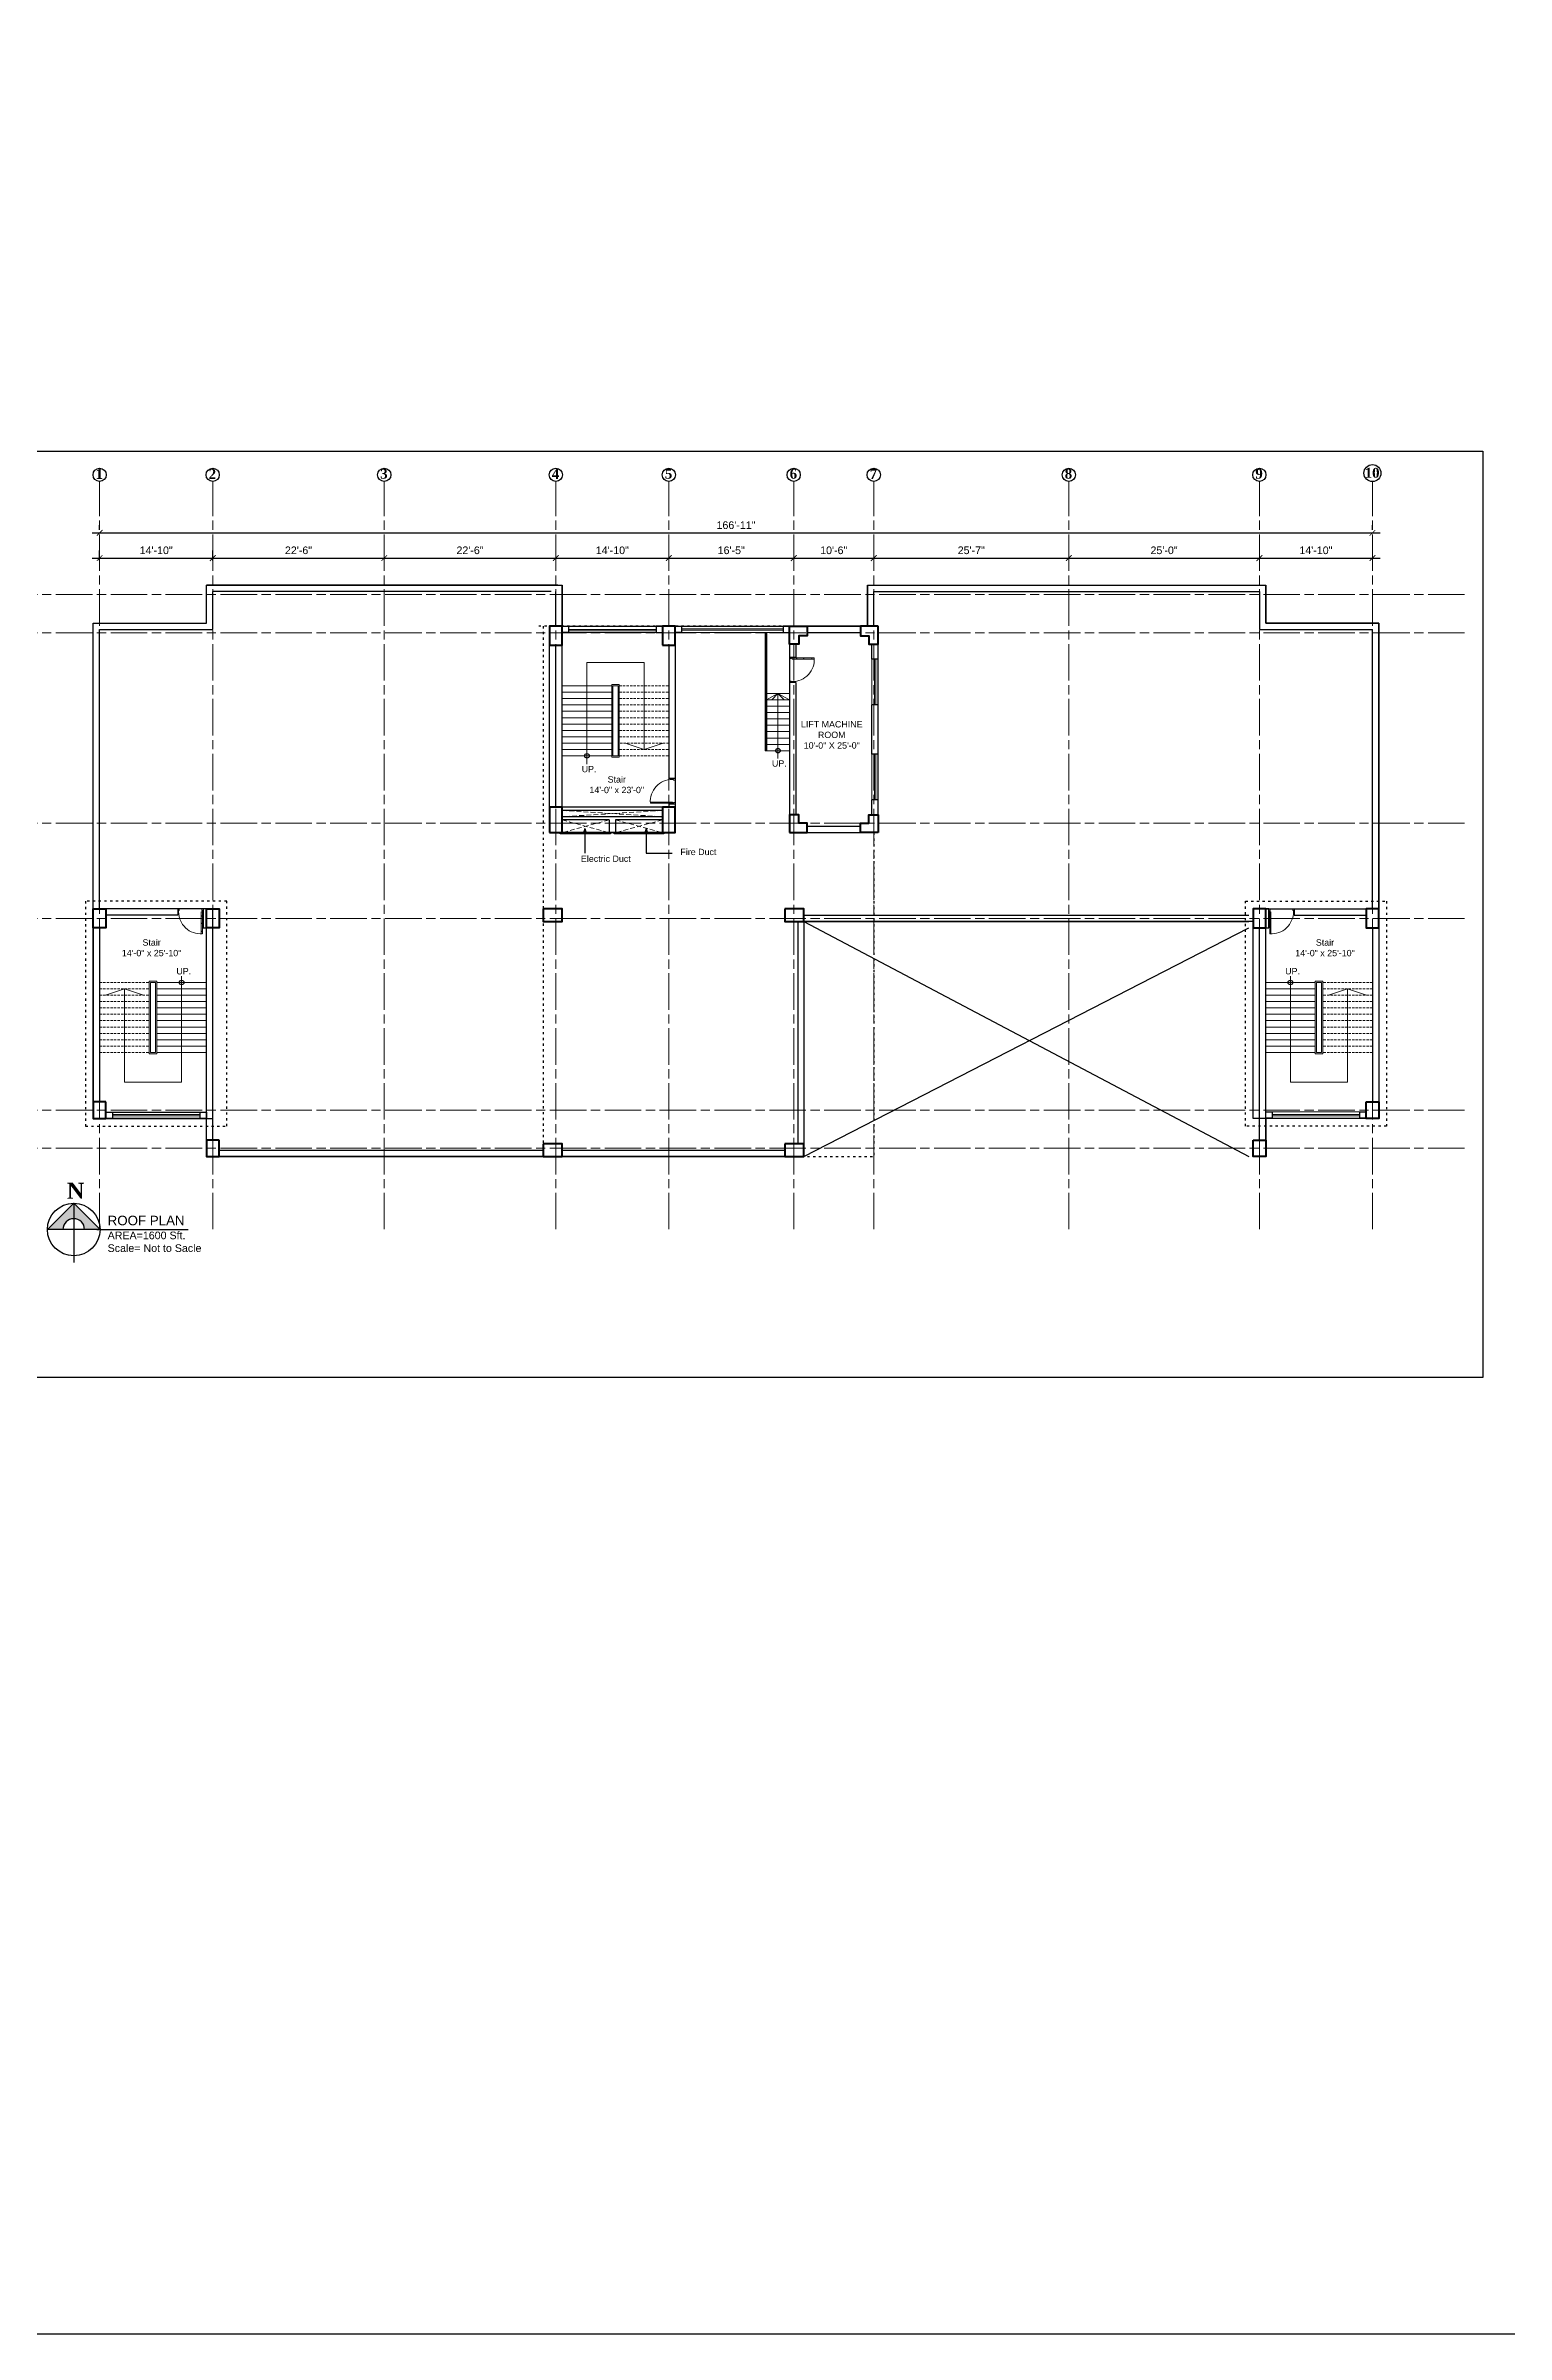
# Model space of a CAD drawing. Header units: inches. Extents: x -12 to 20935469, y -1604 to 24729220.
# Drawn here: x 20924699 to 20926997, y 24699905 to 24703509 of the extents above; entities that cross this region are included whole.
import ezdxf

# ---------------------------------------------------------------- set-up
doc = ezdxf.new("R2010")
doc.units = ezdxf.units.IN
doc.header["$LTSCALE"] = 0.03
doc.header["$MEASUREMENT"] = 0
doc.header["$PDMODE"] = 32
doc.header["$PDSIZE"] = 15
for name, pattern in [('ACAD_ISO03W100', [30, 12, -18]), ('ACAD_ISO08W100', [36, 24, -3, 6, -3]), ('DASHED2', [0.375, 0.25, -0.125])]:
    doc.linetypes.add(name, pattern=pattern)
for name, color, linetype, lineweight in [('column', 1, 'Continuous', 40), ('Dim Line', 252, 'Continuous', 13), ('Door', 7, 'Continuous', 18), ('Dot', 253, 'Continuous', 0), ('Gas', 21, 'Continuous', 5), ('Grid Line', 252, 'Continuous', 18), ('Low Wall', 7, 'Continuous', 30), ('Main Wall', 7, 'Continuous', 30), ('RAIL', 23, 'Continuous', 13), ('STAIR', 46, 'Continuous', 15), ('wind.', 150, 'Continuous', 20)]:
    doc.layers.add(name, color=color, linetype=linetype, lineweight=lineweight)
doc.layers.add('TEXT', color=7, linetype='Continuous')
doc.styles.add('2', font='swisscl.ttf')
doc.styles.add('RomanS', font='arial.ttf', dxfattribs={"height": 12})
doc.styles.get("Standard").update_dxf_attribs({"font": 'timesbd.ttf'})
doc.dimstyles.new('Aec_Arch_I', dxfattribs={"dimscale": 96, "dimtxt": 12, "dimasz": 0.09375, "dimexe": 0.125, "dimexo": 0.125, "dimgap": 0.0625, "dimtad": 1, "dimdec": 0, "dimzin": 3, "dimdsep": 46, "dimlunit": 4, "dimtxsty": 'RomanS', "dimblk1": 'ARCHTICK', "dimblk2": 'ARCHTICK', "dimsah": 1, "dimcen": 0.09375, "dimdle": 0.125, "dimadec": 0, "dimazin": 0, "dimtfac": 0.75, "dimtdec": 0, "dimtmove": 2, "dimatfit": 3, "dimldrblk": 'ARCHTICK', "dimfxl": 1, "dimfrac": 1, "dimtolj": 1, "dimtzin": 0, "dimarcsym": 0})

# ---------------------------------------------------------------- blocks, each defined once
blk = doc.blocks.new('Door_45')
at = {"layer": 'Door'}
for p, q in [((1.5, 5), (1.5, 44)), ((3.5, 44), (3.5, 5)), ((0, 0), (0, 5)), ((0, 5), (1.5, 5)), ((1.5, 40), (2.2, 40)), ((1.5, 25.8), (2.2, 25.8)), ((1.5, 12.6), (2.2, 12.6)), ((3.5, 5), (1.5, 5)), ((1.5, 5), (1.5, 3)), ((1.5, 3), (2.5, 3)), ((2.2, 40), (2.2, 39.5)), ((2.2, 39.5), (2.7, 39.5)), ((2.2, 25.8), (2.2, 25.3)), ((2.2, 25.3), (2.7, 25.3)), ((2.2, 12.6), (2.2, 13.1)), ((2.2, 13.1), (2.7, 13.1)), ((2.5, 3), (2.5, 0)), ((2.7, 39.5), (2.7, 40)), ((2.7, 40), (3.5, 40)), ((2.7, 25.8), (3.5, 25.8)), ((2.7, 25.3), (2.7, 25.8)), ((2.7, 13.1), (2.7, 12.6)), ((2.7, 12.6), (3.5, 12.6)), ((42.5, 3), (42.5, 0)), ((43.5, 3), (42.5, 3)), ((45, 5), (43.5, 5)), ((43.5, 5), (43.5, 3)), ((45, 0), (45, 5)), ((2.5, 0), (0, 0)), ((42.5, 0), (45, 0))]:
    blk.add_line(p, q, dxfattribs=at)
blk.add_arc((4.7, 5.3), 38.8, 359.6233, 94.6685, dxfattribs=at)
blk = doc.blocks.new('_ArchTick')
at = {"color": 0, "linetype": 'ByBlock', "lineweight": 35, "const_width": 0.15}
blk.add_lwpolyline([(-0.5, -0.5), (0.5, 0.5)], dxfattribs=at)
blk = doc.blocks.new('*D14')
at = {"layer": 'Defpoints', "color": 0, "transparency": 16777216}
for p in [(20830948.3, 24724562.3), (20831126.3, 24724578.2), (20831126.3, 24724562.3)]:
    blk.add_point(p, dxfattribs=at)
at = {"layer": 'Dim Line', "color": 0, "lineweight": -2, "transparency": 16777216}
for p, q in [((20830936.3, 24724578.2), (20831138.3, 24724578.2)), ((20830948.3, 24724574.3), (20830948.3, 24724590.2)), ((20831126.3, 24724574.3), (20831126.3, 24724590.2))]:
    blk.add_line(p, q, dxfattribs=at)
at = {"layer": 'Dim Line', "color": 0, "lineweight": -2, "transparency": 16777216, "xscale": 9, "yscale": 9, "zscale": 9, "rotation": 180}
blk.add_blockref('_ArchTick', (20830948.3, 24724578.2), dxfattribs=at)
at = {"layer": 'Dim Line', "color": 0, "lineweight": -2, "transparency": 16777216, "xscale": 9, "yscale": 9, "zscale": 9}
blk.add_blockref('_ArchTick', (20831126.3, 24724578.2), dxfattribs=at)
at = {"layer": 'Dim Line', "color": 0, "transparency": 16777216, "insert": (20831037.3, 24724590.3), "char_height": 12, "attachment_point": 5, "style": 'RomanS'}
blk.add_mtext('\\A1;14\'-10"', dxfattribs=at)
blk = doc.blocks.new('*D7')
at = {"layer": 'Defpoints', "color": 0, "transparency": 16777216}
for p in [(20831126.3, 24724562.3), (20831396.3, 24724578.2), (20831396.3, 24724578.2)]:
    blk.add_point(p, dxfattribs=at)
at = {"layer": 'Dim Line', "color": 0, "lineweight": -2, "transparency": 16777216}
for p, q in [((20831114.3, 24724578.2), (20831408.3, 24724578.2)), ((20831126.3, 24724574.3), (20831126.3, 24724590.2))]:
    blk.add_line(p, q, dxfattribs=at)
at = {"layer": 'Dim Line', "color": 0, "lineweight": -2, "transparency": 16777216, "xscale": 9, "yscale": 9, "zscale": 9, "rotation": 180}
blk.add_blockref('_ArchTick', (20831126.3, 24724578.2), dxfattribs=at)
at = {"layer": 'Dim Line', "color": 0, "lineweight": -2, "transparency": 16777216, "xscale": 9, "yscale": 9, "zscale": 9}
blk.add_blockref('_ArchTick', (20831396.3, 24724578.2), dxfattribs=at)
at = {"layer": 'Dim Line', "color": 0, "transparency": 16777216, "insert": (20831261.3, 24724590.3), "char_height": 12, "attachment_point": 5, "style": 'RomanS'}
blk.add_mtext('\\A1;22\'-6"', dxfattribs=at)
blk = doc.blocks.new('*D8')
at = {"layer": 'Defpoints', "color": 0, "transparency": 16777216}
for p in [(20831396.3, 24724578.2), (20831666.3, 24724578.2), (20831666.3, 24724578.2)]:
    blk.add_point(p, dxfattribs=at)
at = {"layer": 'Dim Line', "color": 0, "lineweight": -2, "transparency": 16777216}
blk.add_line((20831384.3, 24724578.2), (20831678.3, 24724578.2), dxfattribs=at)
at = {"layer": 'Dim Line', "color": 0, "lineweight": -2, "transparency": 16777216, "xscale": 9, "yscale": 9, "zscale": 9, "rotation": 180}
blk.add_blockref('_ArchTick', (20831396.3, 24724578.2), dxfattribs=at)
at = {"layer": 'Dim Line', "color": 0, "lineweight": -2, "transparency": 16777216, "xscale": 9, "yscale": 9, "zscale": 9}
blk.add_blockref('_ArchTick', (20831666.3, 24724578.2), dxfattribs=at)
at = {"layer": 'Dim Line', "color": 0, "transparency": 16777216, "insert": (20831531.3, 24724590.3), "char_height": 12, "attachment_point": 5, "style": 'RomanS'}
blk.add_mtext('\\A1;22\'-6"', dxfattribs=at)
blk = doc.blocks.new('*D9')
at = {"layer": 'Defpoints', "color": 0, "transparency": 16777216}
for p in [(20831666.3, 24724578.2), (20831844.3, 24724578.2), (20831844.3, 24724578.2)]:
    blk.add_point(p, dxfattribs=at)
at = {"layer": 'Dim Line', "color": 0, "lineweight": -2, "transparency": 16777216}
blk.add_line((20831654.3, 24724578.2), (20831856.3, 24724578.2), dxfattribs=at)
at = {"layer": 'Dim Line', "color": 0, "lineweight": -2, "transparency": 16777216, "xscale": 9, "yscale": 9, "zscale": 9, "rotation": 180}
blk.add_blockref('_ArchTick', (20831666.3, 24724578.2), dxfattribs=at)
at = {"layer": 'Dim Line', "color": 0, "lineweight": -2, "transparency": 16777216, "xscale": 9, "yscale": 9, "zscale": 9}
blk.add_blockref('_ArchTick', (20831844.3, 24724578.2), dxfattribs=at)
at = {"layer": 'Dim Line', "color": 0, "transparency": 16777216, "insert": (20831755.3, 24724590.3), "char_height": 12, "attachment_point": 5, "style": 'RomanS'}
blk.add_mtext('\\A1;14\'-10"', dxfattribs=at)
blk = doc.blocks.new('*D21')
at = {"layer": 'Defpoints', "color": 0, "transparency": 16777216}
for p in [(20831844.3, 24724578.2), (20832040.8, 24724578.2), (20832040.8, 24724578.2)]:
    blk.add_point(p, dxfattribs=at)
at = {"layer": 'Dim Line', "color": 0, "lineweight": -2, "transparency": 16777216}
for p, q in [((20831832.3, 24724578.2), (20832052.8, 24724578.2)), ((20831844.3, 24724566.2), (20831844.3, 24724566.2)), ((20832040.8, 24724566.2), (20832040.8, 24724566.2))]:
    blk.add_line(p, q, dxfattribs=at)
at = {"layer": 'Dim Line', "color": 0, "lineweight": -2, "transparency": 16777216, "xscale": 9, "yscale": 9, "zscale": 9, "rotation": 180}
blk.add_blockref('_ArchTick', (20831844.3, 24724578.2), dxfattribs=at)
at = {"layer": 'Dim Line', "color": 0, "lineweight": -2, "transparency": 16777216, "xscale": 9, "yscale": 9, "zscale": 9}
blk.add_blockref('_ArchTick', (20832040.8, 24724578.2), dxfattribs=at)
at = {"layer": 'Dim Line', "color": 0, "transparency": 16777216, "insert": (20831942.5, 24724590.3), "char_height": 12, "attachment_point": 5, "style": 'RomanS'}
blk.add_mtext('\\A1;16\'-5"', dxfattribs=at)
blk = doc.blocks.new('*D22')
at = {"layer": 'Defpoints', "color": 0, "transparency": 16777216}
for p in [(20832040.8, 24724578.2), (20832166.8, 24724578.2), (20832166.8, 24724578.2)]:
    blk.add_point(p, dxfattribs=at)
at = {"layer": 'Dim Line', "color": 0, "lineweight": -2, "transparency": 16777216}
for p, q in [((20832028.8, 24724578.2), (20832178.8, 24724578.2)), ((20832040.8, 24724566.2), (20832040.8, 24724566.2)), ((20832166.8, 24724566.2), (20832166.8, 24724566.2))]:
    blk.add_line(p, q, dxfattribs=at)
at = {"layer": 'Dim Line', "color": 0, "lineweight": -2, "transparency": 16777216, "xscale": 9, "yscale": 9, "zscale": 9, "rotation": 180}
blk.add_blockref('_ArchTick', (20832040.8, 24724578.2), dxfattribs=at)
at = {"layer": 'Dim Line', "color": 0, "lineweight": -2, "transparency": 16777216, "xscale": 9, "yscale": 9, "zscale": 9}
blk.add_blockref('_ArchTick', (20832166.8, 24724578.2), dxfattribs=at)
at = {"layer": 'Dim Line', "color": 0, "transparency": 16777216, "insert": (20832103.8, 24724590.3), "char_height": 12, "attachment_point": 5, "style": 'RomanS'}
blk.add_mtext('\\A1;10\'-6"', dxfattribs=at)
blk = doc.blocks.new('*D23')
at = {"layer": 'Defpoints', "color": 0, "transparency": 16777216}
for p in [(20832166.8, 24724578.2), (20832473.8, 24724578.2), (20832473.8, 24724578.2)]:
    blk.add_point(p, dxfattribs=at)
at = {"layer": 'Dim Line', "color": 0, "lineweight": -2, "transparency": 16777216}
for p, q in [((20832154.8, 24724578.2), (20832485.8, 24724578.2)), ((20832166.8, 24724566.2), (20832166.8, 24724566.2)), ((20832473.8, 24724566.2), (20832473.8, 24724566.2))]:
    blk.add_line(p, q, dxfattribs=at)
at = {"layer": 'Dim Line', "color": 0, "lineweight": -2, "transparency": 16777216, "xscale": 9, "yscale": 9, "zscale": 9, "rotation": 180}
blk.add_blockref('_ArchTick', (20832166.8, 24724578.2), dxfattribs=at)
at = {"layer": 'Dim Line', "color": 0, "lineweight": -2, "transparency": 16777216, "xscale": 9, "yscale": 9, "zscale": 9}
blk.add_blockref('_ArchTick', (20832473.8, 24724578.2), dxfattribs=at)
at = {"layer": 'Dim Line', "color": 0, "transparency": 16777216, "insert": (20832320.3, 24724590.3), "char_height": 12, "attachment_point": 5, "style": 'RomanS'}
blk.add_mtext('\\A1;25\'-7"', dxfattribs=at)
blk = doc.blocks.new('*D10')
at = {"layer": 'Defpoints', "color": 0, "transparency": 16777216}
for p in [(20832473.8, 24724578.2), (20832773.8, 24724578.2), (20832773.8, 24724578.2)]:
    blk.add_point(p, dxfattribs=at)
at = {"layer": 'Dim Line', "color": 0, "lineweight": -2, "transparency": 16777216}
blk.add_line((20832461.8, 24724578.2), (20832785.8, 24724578.2), dxfattribs=at)
at = {"layer": 'Dim Line', "color": 0, "lineweight": -2, "transparency": 16777216, "xscale": 9, "yscale": 9, "zscale": 9, "rotation": 180}
blk.add_blockref('_ArchTick', (20832473.8, 24724578.2), dxfattribs=at)
at = {"layer": 'Dim Line', "color": 0, "lineweight": -2, "transparency": 16777216, "xscale": 9, "yscale": 9, "zscale": 9}
blk.add_blockref('_ArchTick', (20832773.8, 24724578.2), dxfattribs=at)
at = {"layer": 'Dim Line', "color": 0, "transparency": 16777216, "insert": (20832623.8, 24724590.3), "char_height": 12, "attachment_point": 5, "style": 'RomanS'}
blk.add_mtext('\\A1;25\'-0"', dxfattribs=at)
blk = doc.blocks.new('*D11')
at = {"layer": 'Defpoints', "color": 0, "transparency": 16777216}
for p in [(20832773.8, 24724578.2), (20832951.8, 24724578.2), (20832951.8, 24724578.2)]:
    blk.add_point(p, dxfattribs=at)
at = {"layer": 'Dim Line', "color": 0, "lineweight": -2, "transparency": 16777216}
for p, q in [((20832761.8, 24724578.2), (20832963.8, 24724578.2)), ((20832951.8, 24724566.2), (20832951.8, 24724566.2))]:
    blk.add_line(p, q, dxfattribs=at)
at = {"layer": 'Dim Line', "color": 0, "lineweight": -2, "transparency": 16777216, "xscale": 9, "yscale": 9, "zscale": 9, "rotation": 180}
blk.add_blockref('_ArchTick', (20832773.8, 24724578.2), dxfattribs=at)
at = {"layer": 'Dim Line', "color": 0, "lineweight": -2, "transparency": 16777216, "xscale": 9, "yscale": 9, "zscale": 9}
blk.add_blockref('_ArchTick', (20832951.8, 24724578.2), dxfattribs=at)
at = {"layer": 'Dim Line', "color": 0, "transparency": 16777216, "insert": (20832862.8, 24724590.3), "char_height": 12, "attachment_point": 5, "style": 'RomanS'}
blk.add_mtext('\\A1;14\'-10"', dxfattribs=at)
blk = doc.blocks.new('*D13')
at = {"layer": 'Defpoints', "color": 0, "transparency": 16777216}
for p in [(20830948.3, 24724610.7), (20832951.8, 24724617.8), (20832951.8, 24724610.7)]:
    blk.add_point(p, dxfattribs=at)
at = {"layer": 'Dim Line', "color": 0, "lineweight": -2, "transparency": 16777216}
for p, q in [((20830948.3, 24724622.7), (20830948.3, 24724629.8)), ((20832951.8, 24724622.7), (20832951.8, 24724629.8)), ((20830936.3, 24724617.8), (20832963.8, 24724617.8))]:
    blk.add_line(p, q, dxfattribs=at)
at = {"layer": 'Dim Line', "color": 0, "lineweight": -2, "transparency": 16777216, "xscale": 9, "yscale": 9, "zscale": 9, "rotation": 180}
blk.add_blockref('_ArchTick', (20830948.3, 24724617.8), dxfattribs=at)
at = {"layer": 'Dim Line', "color": 0, "lineweight": -2, "transparency": 16777216, "xscale": 9, "yscale": 9, "zscale": 9}
blk.add_blockref('_ArchTick', (20832951.8, 24724617.8), dxfattribs=at)
at = {"layer": 'Dim Line', "color": 0, "transparency": 16777216, "insert": (20831950, 24724629.9), "char_height": 12, "attachment_point": 5, "style": 'RomanS'}
blk.add_mtext('\\A1;166\'-11"', dxfattribs=at)
blk = doc.blocks.new('fff')
at = {"layer": 'Grid Line', "color": 252, "linetype": 'ACAD_ISO08W100', "lineweight": 9, "ltscale": 80, "true_color": 0x939598}
for p, q in [((20830948.3, 24723521.1), (20830948.3, 24724698.8)), ((20831126.3, 24723521.1), (20831126.3, 24724698.8)), ((20831396.3, 24723521.1), (20831396.3, 24724698.8)), ((20831666.3, 24723521.1), (20831666.3, 24724698.8)), ((20831844.3, 24723521.1), (20831844.3, 24724698.8)), ((20832040.8, 24723521.1), (20832040.8, 24724698.8)), ((20832166.8, 24723521.1), (20832166.8, 24724698.8)), ((20832473.8, 24723521.1), (20832473.8, 24724698.8)), ((20832773.8, 24723521.1), (20832773.8, 24724698.8)), ((20832951.8, 24723521.1), (20832951.8, 24724698.8)), ((20833096.9, 24724520.6), (20830726.1, 24724520.6)), ((20833096.9, 24724460.6), (20830726.1, 24724460.6)), ((20833096.9, 24724160.7), (20830726.1, 24724160.7)), ((20833096.9, 24724010.7), (20830726.1, 24724010.7)), ((20833096.9, 24723708.7), (20830726.1, 24723708.7)), ((20833096.9, 24723648.8), (20830726.1, 24723648.8))]:
    blk.add_line(p, q, dxfattribs=at)
at = {"layer": 'Dim Line'}
for base, p1, p2, picture, middle in [((20832951.7523, 24724617.8128), (20830948.3088, 24724610.7482), (20832951.7523, 24724610.7482), '*D13', (20831950.0306, 24724629.9397)), ((20831126.3, 24724578.2), (20830948.3, 24724562.3), (20831126.3, 24724562.3), '*D14', (20831037.3, 24724590.3)), ((20831396.3, 24724578.2), (20831126.3, 24724562.3), (20831396.3, 24724578.2), '*D7', (20831261.3, 24724590.3)), ((20831666.3, 24724578.2), (20831396.3, 24724578.2), (20831666.3, 24724578.2), '*D8', (20831531.3, 24724590.3)), ((20831844.3, 24724578.2), (20831666.3, 24724578.2), (20831844.3, 24724578.2), '*D9', (20831755.3, 24724590.3)), ((20832040.7792, 24724578.1666), (20831844.25, 24724578.1666), (20832040.7792, 24724578.1666), '*D21', (20831942.5146, 24724590.2934)), ((20832166.8, 24724578.2), (20832040.8, 24724578.2), (20832166.8, 24724578.2), '*D22', (20832103.8, 24724590.3)), ((20832473.8, 24724578.2), (20832166.8, 24724578.2), (20832473.8, 24724578.2), '*D23', (20832320.3, 24724590.3)), ((20832773.8, 24724578.2), (20832473.8, 24724578.2), (20832773.8, 24724578.2), '*D10', (20832623.8, 24724590.3)), ((20832951.8, 24724578.2), (20832773.8, 24724578.2), (20832951.8, 24724578.2), '*D11', (20832862.8, 24724590.3))]:
    dim = blk.add_linear_dim(base=base, p1=p1, p2=p2, dimstyle='Aec_Arch_I', dxfattribs=at)
    dim.commit()
    dim.dimension.update_dxf_attribs({"geometry": picture, "text_midpoint": middle})

msp = doc.modelspace()

# ---------------------------------------------------------------- hatches: boundary and pattern name
at = {"layer": 'Low Wall'}
h = msp.add_hatch(color=256, dxfattribs=at)
h.paths.add_polyline_path([(20924725.6, 24701644.5), (20924701.2, 24701644.5), (20924742.6, 24701685.9), (20924742.6, 24701661.5, 0.414214)])
h.paths.add_polyline_path([(20924742.6, 24701661.5), (20924742.6, 24701685.9), (20924784, 24701644.5), (20924759.6, 24701644.5, 0.414214)])

# ---------------------------------------------------------------- linework, layer by layer
at = {"linetype": 'ACAD_ISO03W100', "ltscale": 10}
for p, q in [((20926009.1, 24702594.5), (20925474.4, 24702594.5)), ((20925481.4, 24702594.5), (20925481.4, 24701779.5)), ((20926002, 24702269.4), (20926002, 24701759.5)), ((20925474.4, 24701759.5), (20926002, 24701759.5))]:
    msp.add_line(p, q, dxfattribs=at)
for p, q in [((20925831.1, 24702584.5), (20925831.1, 24702398.5)), ((20925859.1, 24702584.5), (20925831.1, 24702584.3)), ((20925833.1, 24702584.5), (20925833.1, 24702398.5)), ((20925833.1, 24702398.5), (20925831.1, 24702398.5)), ((20925547, 24702276.1), (20925545.3, 24702270.7)), ((20925547, 24702276.1), (20925547, 24702237.2)), ((20925547, 24702276.1), (20925548.6, 24702270.7)), ((20925643.7, 24702276.1), (20925642.1, 24702270.7)), ((20925643.7, 24702276.1), (20925643.7, 24702237)), ((20925643.7, 24702276.1), (20925645.4, 24702270.7)), ((20925643.7, 24702237), (20925684.4, 24702237)), ((20925892, 24702129.5), (20926592.1, 24701759.4)), ((20925892, 24701759.4), (20926592.1, 24702119.4)), ((20924798.4, 24701829.4), (20924946.4, 24701829.4)), ((20924798.4, 24701819.4), (20924946.4, 24701819.4)), ((20924742.6, 24701685.9), (20924742.6, 24701592.5)), ((20924778.8, 24701644.5), (20924922.5, 24701644.5))]:
    msp.add_line(p, q)
for points in [[(20922859.9, 24725803.9), (20928368.5, 24725803.9), (20928368.5, 24699904.9), (20922859.9, 24699904.9)], [(20925491.4, 24702594.5), (20925689.4, 24702594.5), (20925689.4, 24702269.5), (20925491.4, 24702269.5)], [(20925869.1, 24702269.5), (20926009.1, 24702269.5), (20926009.1, 24702594.5), (20925869.1, 24702594.5)], [(20925508.3, 24702269.5), (20925587.6, 24702269.5), (20925587.6, 24702267.5), (20925508.3, 24702267.5)], [(20925593.4, 24702269.5), (20925671.6, 24702269.5), (20925671.6, 24702267.5), (20925593.4, 24702267.5)], [(20924773.4, 24701819.4), (20924961.4, 24701819.4), (20924961.4, 24702149.4), (20924773.4, 24702149.4)], [(20926598.9, 24702149.4), (20926796.9, 24702149.4), (20926796.9, 24701819.4), (20926598.9, 24701819.4)]]:
    msp.add_lwpolyline(points, close=True)
for points in [[(20924951.4, 24701759.4), (20924951.4, 24701819.4), (20924773.4, 24701819.4), (20924773.4, 24702599.3), (20924951.4, 24702599.3), (20924951.4, 24702659.3), (20925511.4, 24702659.3), (20925511.4, 24702594.5), (20925992.1, 24702594.5), (20925992.1, 24702659.3), (20926618.9, 24702659.3), (20926618.9, 24702599.3), (20926796.9, 24702599.3), (20926796.9, 24701819.4), (20926618.9, 24701819.6), (20926618.9, 24701759.4), (20926598.9, 24701759.4), (20926598.9, 24701785.4), (20926608.9, 24701785.4), (20926608.9, 24702119.4), (20926598.9, 24702119.4), (20926598.9, 24702129.5), (20925892, 24702129.5), (20925892, 24701759.4), (20924951.4, 24701759.4)], [(20924784, 24701644.5), (20924701.2, 24701644.4)]]:
    msp.add_lwpolyline(points)
for points in [[(20924761.4, 24701807.4), (20924983.4, 24701807.4), (20924983.4, 24702161.4), (20924761.4, 24702161.4)], [(20926808.9, 24701807.4), (20926586.9, 24701807.4), (20926586.9, 24702161.4), (20926808.9, 24702161.4)]]:
    msp.add_lwpolyline(points, close=True, dxfattribs=at)
for centre, radius in [((20925550.4, 24702390.5), 3.61), ((20925851.1, 24702398.5), 3.61), ((20924912.4, 24702033.4), 3.61), ((20926657.8, 24702033.4), 3.61), ((20924742.6, 24701644.5), 41.4)]:
    msp.add_circle(centre, radius)
at = {"layer": 'column', "lineweight": 40, "ltscale": 20}
for points in [[(20925491.4, 24702564.5), (20925511.4, 24702564.5), (20925511.4, 24702594.5), (20925491.4, 24702594.5)], [(20925669.4, 24702564.5), (20925689.4, 24702564.5), (20925689.4, 24702594.5), (20925669.4, 24702594.5)], [(20925491.4, 24702269.5), (20925511.4, 24702269.5), (20925511.4, 24702309.5), (20925491.4, 24702309.5)], [(20925669.4, 24702269.5), (20925689.4, 24702269.5), (20925689.4, 24702309.5), (20925669.4, 24702309.5)], [(20924773.4, 24702149.4), (20924793.4, 24702149.4), (20924793.4, 24702119.4), (20924773.4, 24702119.4)], [(20924951.4, 24702149.4), (20924971.4, 24702149.4), (20924971.4, 24702119.4), (20924951.4, 24702119.4)], [(20925481.4, 24702149.5), (20925481.4, 24702129.5), (20925511.4, 24702129.5), (20925511.4, 24702149.5)], [(20925862, 24702149.5), (20925862, 24702129.5), (20925892, 24702129.5), (20925892, 24702149.5)], [(20926618.9, 24702149.4), (20926598.9, 24702149.4), (20926598.9, 24702119.4), (20926618.9, 24702119.4)], [(20926796.9, 24702149.4), (20926776.9, 24702149.4), (20926776.9, 24702119.4), (20926796.9, 24702119.4)], [(20924793.4, 24701845.4), (20924773.4, 24701845.4), (20924773.4, 24701819.4), (20924793.4, 24701819.4)], [(20926776.9, 24701845.4), (20926796.9, 24701845.4), (20926796.9, 24701819.4), (20926776.9, 24701819.4)], [(20924971.4, 24701785.4), (20924951.4, 24701785.4), (20924951.4, 24701759.4), (20924971.4, 24701759.4)], [(20926598.9, 24701785.4), (20926618.9, 24701785.4), (20926618.9, 24701759.4), (20926598.9, 24701759.4)], [(20925481.4, 24701779.5), (20925481.4, 24701759.5), (20925511.4, 24701759.5), (20925511.4, 24701779.5)], [(20925862, 24701779.4), (20925862, 24701759.4), (20925892, 24701759.4), (20925892, 24701779.4)]]:
    msp.add_lwpolyline(points, close=True, dxfattribs=at)
for points in [[(20925869.1, 24702594.5), (20925897.1, 24702594.5), (20925897.1, 24702579.5), (20925884.1, 24702579.5), (20925884.1, 24702566.5), (20925869.1, 24702566.5), (20925869.1, 24702594.5)], [(20926009.1, 24702594.5), (20925981.1, 24702594.5), (20925981.1, 24702579.5), (20925994.1, 24702579.5), (20925994.1, 24702566.5), (20926009.1, 24702566.5), (20926009.1, 24702594.5)], [(20925869.1, 24702269.5), (20925897.1, 24702269.5), (20925897.1, 24702284.5), (20925884.1, 24702284.5), (20925884.1, 24702297.5), (20925869.1, 24702297.5), (20925869.1, 24702269.5)], [(20926009.1, 24702269.5), (20925981.1, 24702269.5), (20925981.1, 24702284.5), (20925994.1, 24702284.5), (20925994.1, 24702297.5), (20926009.1, 24702297.5), (20926009.1, 24702269.5)]]:
    msp.add_lwpolyline(points, dxfattribs=at)
at = {"layer": 'Defpoints'}
msp.add_lwpolyline([(20924521.9, 24702870.2), (20926960.8, 24702870.2), (20926960.8, 24701411.7), (20924521.9, 24701411.7)], close=True, dxfattribs=at)
at = {"layer": 'Dot', "linetype": 'DASHED2', "lineweight": 0, "ltscale": 1000}
for p, q in [((20925511.4, 24702304.5), (20925669.4, 24702294.5)), ((20925669.4, 24702304.5), (20925511.4, 24702294.5)), ((20925585.4, 24702289.5), (20925511.4, 24702269.5)), ((20925511.4, 24702289.5), (20925585.4, 24702269.5)), ((20925595.4, 24702289.5), (20925669.4, 24702269.5)), ((20925669.4, 24702289.5), (20925595.4, 24702269.5))]:
    msp.add_line(p, q, dxfattribs=at)
at = {"layer": 'Gas', "color": 0, "lineweight": 5}
for points in [[(20925601.4, 24702388.5), (20925589.4, 24702388.5), (20925589.4, 24702502.5), (20925601.4, 24702502.5)], [(20925599.4, 24702390.5), (20925591.4, 24702390.5), (20925591.4, 24702500.5), (20925599.4, 24702500.5)], [(20924873.4, 24702035.4), (20924861.4, 24702035.4), (20924861.4, 24701921.4), (20924873.4, 24701921.4)], [(20924871.4, 24702033.4), (20924863.4, 24702033.4), (20924863.4, 24701923.4), (20924871.4, 24701923.4)], [(20926696.8, 24702035.4), (20926708.8, 24702035.4), (20926708.8, 24701921.4), (20926696.8, 24701921.4)], [(20926698.8, 24702033.4), (20926706.8, 24702033.4), (20926706.8, 24701923.4), (20926698.8, 24701923.4)]]:
    msp.add_lwpolyline(points, close=True, dxfattribs=at)
at = {"layer": 'Gas', "color": 0, "lineweight": 35}
msp.add_lwpolyline([(20925869.1, 24702269.5), (20925869.1, 24702269.5)], dxfattribs=at)
at = {"layer": 'Low Wall', "color": 0}
msp.add_lwpolyline([(20924701.2, 24701644.5), (20924742.6, 24701685.9), (20924784, 24701644.5)], dxfattribs=at)
at = {"layer": 'Low Wall'}
msp.add_arc((20924742.6, 24701644.5), 17, 0, 180, dxfattribs=at)
at = {"layer": 'Main Wall', "lineweight": 30}
for p, q in [((20925504.4, 24702659.3), (20924951.4, 24702659.3)), ((20924951.4, 24702599.3), (20924951.4, 24702659.3)), ((20925494.4, 24702649.3), (20924961.4, 24702649.3)), ((20924961.4, 24702589.3), (20924961.4, 24702649.3)), ((20925501.4, 24702594.5), (20925501.4, 24702649.3)), ((20925511.4, 24702594.5), (20925511.4, 24702659.3)), ((20925992.1, 24702659.3), (20926618.9, 24702659.3)), ((20925992.1, 24702659.3), (20925992.1, 24702594.5)), ((20926618.9, 24702599.3), (20926618.9, 24702659.3)), ((20925501.4, 24702613.3), (20925501.4, 24702613.3)), ((20924773.4, 24702599.3), (20924951.4, 24702599.3)), ((20924773.4, 24702149.4), (20924773.4, 24702599.3)), ((20924783.4, 24702589.3), (20924961.4, 24702589.3)), ((20924783.4, 24702149.4), (20924783.4, 24702589.3)), ((20925501.4, 24702607.3), (20925501.4, 24702607.3)), ((20925511.4, 24702309.5), (20925511.4, 24702584.5)), ((20925879.1, 24702594.5), (20925999.1, 24702594.5)), ((20925897.1, 24702584.5), (20925981.1, 24702584.5)), ((20926796.9, 24702599.3), (20926618.9, 24702599.3)), ((20926786.9, 24702149.4), (20926786.9, 24702589.3)), ((20926796.9, 24702149.4), (20926796.9, 24702599.3)), ((20925501.4, 24702309.5), (20925501.4, 24702564.5)), ((20925679.4, 24702564.5), (20925679.4, 24702354.5)), ((20925689.4, 24702564.5), (20925689.4, 24702354.5)), ((20925869.1, 24702546), (20925879.1, 24702546)), ((20926009.1, 24702542.5), (20925999.1, 24702542.5)), ((20926009.1, 24702470.5), (20925999.1, 24702470.5)), ((20926009.1, 24702393), (20925999.1, 24702393)), ((20925689.4, 24702354.5), (20925679.4, 24702354.5)), ((20925669.4, 24702309.5), (20925511.4, 24702309.5)), ((20925669.4, 24702304.5), (20925511.4, 24702304.5)), ((20925669.4, 24702294.5), (20925511.4, 24702294.5)), ((20925585.4, 24702289.5), (20925511.4, 24702289.5)), ((20925585.4, 24702289.5), (20925585.4, 24702269.5)), ((20925669.4, 24702289.5), (20925595.4, 24702289.5)), ((20925595.4, 24702289.5), (20925595.4, 24702269.5)), ((20925679.4, 24702314.5), (20925679.4, 24702309.5)), ((20925689.4, 24702314.5), (20925679.4, 24702314.5)), ((20925689.4, 24702314.5), (20925689.4, 24702309.5)), ((20926009.1, 24702321), (20925999.1, 24702321)), ((20925585.4, 24702269.5), (20925595.4, 24702269.5)), ((20925897.1, 24702269.5), (20925981.1, 24702269.5)), ((20924906.4, 24702149.4), (20924793.4, 24702149.4)), ((20924906.4, 24702149.4), (20924906.4, 24702139.4)), ((20924951.4, 24702149.4), (20924946.4, 24702149.4)), ((20924946.4, 24702149.4), (20924946.4, 24702119.4)), ((20924961.4, 24702149.4), (20924951.4, 24702149.4)), ((20926608.9, 24702149.4), (20926618.9, 24702149.4)), ((20926623.9, 24702149.4), (20926618.9, 24702149.4)), ((20926623.9, 24702119.4), (20926623.9, 24702149.4)), ((20926663.9, 24702149.4), (20926776.9, 24702149.4)), ((20926663.9, 24702149.4), (20926663.9, 24702139.4)), ((20924773.4, 24702119.4), (20924773.4, 24701845.4)), ((20924783.4, 24702119.4), (20924783.4, 24701845.4)), ((20924906.4, 24702139.4), (20924793.4, 24702139.4)), ((20924946.4, 24702119.4), (20924951.4, 24702119.4)), ((20924951.4, 24701785.4), (20924951.4, 24702119.4)), ((20924961.4, 24701785.4), (20924961.4, 24702119.4)), ((20925882.2, 24702129.5), (20925882.2, 24701779.4)), ((20925892, 24702139.5), (20926592.1, 24702139.5)), ((20925892, 24702129.5), (20926592.1, 24702129.5)), ((20925892, 24702129.5), (20925892, 24701779.4)), ((20926608.9, 24701785.4), (20926608.9, 24702119.4)), ((20926618.9, 24701785.4), (20926618.9, 24702119.4)), ((20926618.9, 24702119.4), (20926623.9, 24702119.4)), ((20926663.9, 24702139.4), (20926776.9, 24702139.4)), ((20926786.9, 24702119.4), (20926786.9, 24701845.4)), ((20926796.9, 24702119.4), (20926796.9, 24701845.4)), ((20926628.9, 24701829.6), (20926628.9, 24701819.6)), ((20924971.4, 24701769.4), (20925481.4, 24701769.4)), ((20924971.4, 24701759.4), (20925862, 24701759.4)), ((20925511.4, 24701769.4), (20925862, 24701769.4))]:
    msp.add_line(p, q, dxfattribs=at)
for points in [[(20926002, 24702594.5), (20926002, 24702649.3), (20926608.9, 24702649.3), (20926608.9, 24702589.3), (20926786.9, 24702589.3)], [(20925511.4, 24702594.5), (20925521.4, 24702594.5), (20925521.4, 24702584.5), (20925511.4, 24702584.5)], [(20925669.4, 24702594.5), (20925659.4, 24702594.5), (20925659.4, 24702584.5), (20925669.4, 24702584.5)], [(20925689.4, 24702594.5), (20925699.4, 24702594.5), (20925699.4, 24702584.5), (20925689.4, 24702584.5)], [(20925869.1, 24702594.5), (20925859.1, 24702594.5), (20925859.1, 24702584.5), (20925869.1, 24702584.5)], [(20925869.1, 24702566.5), (20925869.1, 24702546)], [(20925879.1, 24702566.5), (20925879.1, 24702546)], [(20925999.1, 24702542.5), (20925999.1, 24702566.5)], [(20926009.1, 24702542.5), (20926009.1, 24702566.5)], [(20925879.1, 24702506), (20925869.1, 24702506), (20925869.1, 24702297.5)], [(20925879.1, 24702506), (20925879.1, 24702297.5)], [(20925999.1, 24702393), (20925999.1, 24702470.5)], [(20926009.1, 24702393), (20926009.1, 24702470.5)], [(20925999.1, 24702297.5), (20925999.1, 24702321)], [(20926009.1, 24702297.4), (20926009.1, 24702321)], [(20925897.1, 24702279.5), (20925981.1, 24702279.5)], [(20926628.9, 24701819.6), (20926618.9, 24701819.6), (20926618.9, 24701829.6), (20926628.9, 24701829.6)], [(20926776.9, 24701819.6), (20926766.9, 24701819.6), (20926766.9, 24701829.6), (20926776.9, 24701829.6)]]:
    msp.add_lwpolyline(points, dxfattribs=at)
at = {"layer": 'Main Wall'}
for points in [[(20924793.4, 24701829.4), (20924803.4, 24701829.4), (20924803.4, 24701819.4), (20924793.4, 24701819.4)], [(20924941.4, 24701829.4), (20924951.4, 24701829.4), (20924951.4, 24701819.4), (20924941.4, 24701819.4)]]:
    msp.add_lwpolyline(points, close=True, dxfattribs=at)
at = {"layer": 'RAIL', "lineweight": 9}
for p, q in [((20925550.4, 24702377.3), (20925550.4, 24702537.5)), ((20925550.4, 24702537.5), (20925640.4, 24702537.5)), ((20925640.4, 24702537.5), (20925640.4, 24702400.5)), ((20925610.4, 24702410.5), (20925640.4, 24702400.5)), ((20925640.4, 24702400.5), (20925670.4, 24702410.5)), ((20924912.4, 24702043.2), (20924912.4, 24701876.4)), ((20926657.8, 24702043.2), (20926657.8, 24701876.4)), ((20924822.4, 24702023.4), (20924792.4, 24702013.4)), ((20924822.4, 24701876.4), (20924822.4, 24702023.4)), ((20924852.4, 24702013.4), (20924822.4, 24702023.4)), ((20924951.4, 24702013.4), (20924873.4, 24702013.4)), ((20926618.8, 24702013.4), (20926696.8, 24702013.4)), ((20926717.8, 24702013.4), (20926747.8, 24702023.4)), ((20926747.8, 24701876.4), (20926747.8, 24702023.4)), ((20926747.8, 24702023.4), (20926777.8, 24702013.4)), ((20924912.4, 24701876.4), (20924822.4, 24701876.4)), ((20926657.8, 24701876.4), (20926747.8, 24701876.4))]:
    msp.add_line(p, q, dxfattribs=at)
at = {"layer": 'STAIR', "color": 32, "lineweight": 5}
for p, q in [((20925511.4, 24702500.5), (20925589.4, 24702500.5)), ((20925511.4, 24702490.5), (20925589.4, 24702490.5)), ((20925511.4, 24702480.5), (20925589.4, 24702480.5)), ((20925511.4, 24702470.5), (20925589.4, 24702470.5)), ((20925869.1, 24702488.5), (20925833.1, 24702488.5)), ((20925851.1, 24702488.5), (20925833.1, 24702478.5)), ((20925869.1, 24702478.5), (20925833.1, 24702478.5)), ((20925833.1, 24702478.5), (20925841.3, 24702478.5)), ((20925869.1, 24702468.5), (20925833.1, 24702468.5)), ((20925841.3, 24702478.5), (20925851.1, 24702488.5)), ((20925851.1, 24702386.2), (20925851.1, 24702488.5)), ((20925851.1, 24702488.5), (20925869.1, 24702478.5)), ((20925860.9, 24702478.5), (20925851.1, 24702488.5)), ((20925869.1, 24702478.5), (20925860.9, 24702478.5)), ((20925511.4, 24702460.5), (20925589.4, 24702460.5)), ((20925511.4, 24702450.5), (20925589.4, 24702450.5)), ((20925511.4, 24702440.5), (20925589.4, 24702440.5)), ((20925511.4, 24702430.5), (20925589.4, 24702430.5)), ((20925869.1, 24702458.5), (20925833.1, 24702458.5)), ((20925869.1, 24702448.5), (20925833.1, 24702448.5)), ((20925869.1, 24702438.5), (20925833.1, 24702438.5)), ((20925511.4, 24702420.5), (20925589.4, 24702420.5)), ((20925511.4, 24702410.5), (20925589.4, 24702410.5)), ((20925511.4, 24702400.5), (20925589.4, 24702400.5)), ((20925869.1, 24702428.5), (20925833.1, 24702428.5)), ((20925869.1, 24702418.5), (20925833.1, 24702418.5)), ((20925869.1, 24702408.5), (20925833.1, 24702408.5)), ((20925869.1, 24702398.5), (20925833.1, 24702398.5)), ((20925511.4, 24702390.5), (20925589.4, 24702390.5)), ((20924873.4, 24702033.4), (20924951.4, 24702033.4)), ((20926696.8, 24702033.4), (20926618.8, 24702033.4)), ((20924873.4, 24702023.4), (20924951.4, 24702023.4)), ((20924873.4, 24702003.4), (20924951.4, 24702003.4)), ((20924891.4, 24702013.4), (20924951.4, 24702013.4)), ((20926696.8, 24702023.4), (20926618.8, 24702023.4)), ((20926678.8, 24702013.4), (20926618.8, 24702013.4)), ((20926696.8, 24702003.4), (20926618.8, 24702003.4)), ((20924873.4, 24701993.4), (20924951.4, 24701993.4)), ((20924873.4, 24701983.4), (20924951.4, 24701983.4)), ((20924873.4, 24701973.4), (20924951.4, 24701973.4)), ((20924873.4, 24701963.4), (20924951.4, 24701963.4)), ((20926696.8, 24701993.4), (20926618.8, 24701993.4)), ((20926696.8, 24701983.4), (20926618.8, 24701983.4)), ((20926696.8, 24701973.4), (20926618.8, 24701973.4)), ((20926696.8, 24701963.4), (20926618.8, 24701963.4)), ((20924873.4, 24701953.4), (20924951.4, 24701953.4)), ((20924873.4, 24701943.4), (20924951.4, 24701943.4)), ((20924873.4, 24701933.4), (20924951.4, 24701933.4)), ((20926696.8, 24701953.4), (20926618.8, 24701953.4)), ((20926696.8, 24701943.4), (20926618.8, 24701943.4)), ((20926696.8, 24701933.4), (20926618.8, 24701933.4)), ((20924873.4, 24701923.4), (20924951.4, 24701923.4)), ((20926696.8, 24701923.4), (20926618.8, 24701923.4))]:
    msp.add_line(p, q, dxfattribs=at)
at = {"layer": 'STAIR', "color": 32, "linetype": 'DASHED2', "lineweight": 5, "ltscale": 500}
for p, q in [((20925601.4, 24702500.5), (20925679.4, 24702500.5)), ((20925601.4, 24702490.5), (20925679.4, 24702490.5)), ((20925601.4, 24702480.5), (20925679.4, 24702480.5)), ((20925601.4, 24702470.5), (20925679.4, 24702470.5)), ((20925601.4, 24702460.5), (20925679.4, 24702460.5)), ((20925601.4, 24702450.5), (20925679.4, 24702450.5)), ((20925601.4, 24702440.5), (20925679.4, 24702440.5)), ((20925601.4, 24702430.5), (20925679.4, 24702430.5)), ((20925601.4, 24702420.5), (20925679.4, 24702420.5)), ((20925679.4, 24702410.5), (20925601.4, 24702410.5)), ((20925601.4, 24702400.5), (20925679.4, 24702400.5)), ((20925619.4, 24702410.5), (20925679.4, 24702410.5)), ((20925601.4, 24702390.5), (20925679.4, 24702390.5)), ((20924783.4, 24702033.4), (20924861.4, 24702033.4)), ((20926786.7, 24702033.4), (20926708.8, 24702033.4)), ((20924783.4, 24702023.4), (20924861.4, 24702023.4)), ((20924783.4, 24702013.4), (20924861.4, 24702013.4)), ((20924783.4, 24702003.4), (20924861.4, 24702003.4)), ((20926786.7, 24702023.4), (20926708.8, 24702023.4)), ((20926786.7, 24702013.4), (20926708.8, 24702013.4)), ((20926786.7, 24702003.4), (20926708.8, 24702003.4)), ((20924783.4, 24701993.4), (20924861.4, 24701993.4)), ((20924783.4, 24701983.4), (20924861.4, 24701983.4)), ((20924783.4, 24701973.4), (20924861.4, 24701973.4)), ((20924783.4, 24701963.4), (20924861.4, 24701963.4)), ((20926786.7, 24701993.4), (20926708.8, 24701993.4)), ((20926786.7, 24701983.4), (20926708.8, 24701983.4)), ((20926786.7, 24701973.4), (20926708.8, 24701973.4)), ((20926786.7, 24701963.4), (20926708.8, 24701963.4)), ((20924783.4, 24701953.4), (20924861.4, 24701953.4)), ((20924783.4, 24701943.4), (20924861.4, 24701943.4)), ((20924783.4, 24701933.4), (20924861.4, 24701933.4)), ((20926786.7, 24701953.4), (20926708.8, 24701953.4)), ((20926786.7, 24701943.4), (20926708.8, 24701943.4)), ((20926786.7, 24701933.4), (20926708.8, 24701933.4)), ((20924783.4, 24701923.4), (20924861.4, 24701923.4)), ((20926786.7, 24701923.4), (20926708.8, 24701923.4))]:
    msp.add_line(p, q, dxfattribs=at)
at = {"layer": 'TEXT'}
for centre, radius in [((20924783.4, 24702832.9), 10.4), ((20924961.4, 24702832.9), 10.4), ((20925231.4, 24702832.9), 10.4), ((20925501.4, 24702832.9), 10.4), ((20925679.4, 24702832.9), 10.4), ((20925875.9, 24702832.9), 10.4), ((20926001.9, 24702832.9), 10.4), ((20926308.9, 24702832.9), 10.4), ((20926608.9, 24702832.9), 10.4), ((20926786.9, 24702835.7), 13.3)]:
    msp.add_circle(centre, radius, dxfattribs=at)
at = {"layer": 'wind.', "lineweight": 5}
for p, q in [((20925521.4, 24702594.5), (20925659.4, 24702594.5)), ((20925521.4, 24702589.5), (20925659.4, 24702589.5)), ((20925521.4, 24702587.5), (20925659.4, 24702587.5)), ((20925521.4, 24702584.5), (20925659.4, 24702584.5)), ((20925692.4, 24702594.5), (20925859.1, 24702594.5)), ((20925692.4, 24702584.5), (20925861.9, 24702584.5)), ((20925699.4, 24702590.5), (20925859.1, 24702590.5)), ((20925699.4, 24702588.5), (20925859.1, 24702588.5)), ((20925999.1, 24702470.5), (20925999.1, 24702542.5)), ((20926003.1, 24702470.5), (20926003.1, 24702542.5)), ((20926005.1, 24702470.5), (20926005.1, 24702542.5)), ((20926009.1, 24702470.5), (20926009.1, 24702542.5)), ((20925999.1, 24702393), (20925999.1, 24702321)), ((20926003.1, 24702321), (20926003.1, 24702393)), ((20926005.1, 24702321), (20926005.1, 24702393)), ((20926009.1, 24702321), (20926009.1, 24702393)), ((20926766.9, 24701829.6), (20926628.9, 24701829.6)), ((20926766.9, 24701825.6), (20926628.9, 24701825.6)), ((20926766.9, 24701823.6), (20926628.9, 24701823.6)), ((20926766.9, 24701819.6), (20926628.9, 24701819.6))]:
    msp.add_line(p, q, dxfattribs=at)
at = {"layer": 'wind.'}
for p, q in [((20924803.4, 24701825.4), (20924941.4, 24701825.4)), ((20924803.4, 24701823.4), (20924941.4, 24701823.4))]:
    msp.add_line(p, q, dxfattribs=at)

# ---------------------------------------------------------------- block references
msp.add_blockref('fff', (93835.1, -21876.3))
at = {"layer": 'Door', "color": 250, "ltscale": 20, "yscale": 0.8888888888759539, "zscale": 0.8888888888759539}
for p, xscale, rotation in [((20925869.1, 24702546), 0.8888888888759539, 270), ((20925689.4, 24702314.5), 0.8888888888759539, 90.00000000000001), ((20924946.4, 24702149.4), 0.8888888888759539, 180), ((20926623.9, 24702149.4), -0.8888888888759539, 180)]:
    msp.add_blockref('Door_45', p, dxfattribs=dict(at, xscale=xscale, rotation=rotation))

# ---------------------------------------------------------------- texts
msp.add_text('N', height=25.2).set_placement((20924732, 24701692.9))
at = {"layer": 'TEXT', "char_height": 15.44, "width": 227.458, "attachment_point": 8, "rotation": 0}
for s, insert in [('\\A1;1', (20924782.9, 24702826.6)), ('\\A1;2', (20924960.9, 24702826.6)), ('\\A1;3', (20925230.9, 24702826.6)), ('\\A1;4', (20925500.9, 24702826.6)), ('\\A1;5', (20925678.9, 24702826.6)), ('\\A1;6', (20925875.4, 24702826.6)), ('\\A1;7', (20926001.4, 24702826.6)), ('\\A1;8', (20926308.4, 24702826.6)), ('\\A1;9', (20926608.4, 24702826.6)), ('\\A1;10', (20926786.4, 24702828.2))]:
    msp.add_mtext(s, dxfattribs=dict(at, insert=insert))
at = {"layer": 'TEXT', "color": 30, "lineweight": 5, "ltscale": 20, "attachment_point": 2, "style": '2'}
for s, width, gutter_width, insert, char_height in [('\\pxsm1;{\\fArial|b0|i0|c0|p34;\\C0;LIFT MACHINE \\PROOM\\P10\'-0" X 25\'-0" }', 235.592, 0.75, (20925935.8, 24702445.1), 10), ('{\\fArial|b0|i0|c0|p34;\\C0;UP.}', 104.76, 0.5, (20925553.8, 24702374.6), 10), ('\\pxsm1;{\\fArial|b0|i0|c0|p34;\\C0;Stair\\P14\'-0" x 23\'-0"  }', 114.807, 0.282, (20925597.4, 24702358.3), 10), ('{\\fArial|b0|i0|c0|p34;\\C0;UP.}', 104.76, 0.5, (20925853.3, 24702383.4), 10), ('\\pxsm1,qc;{\\fArial|b0|i0|c0|p34;\\C0;Electric Duct}', 326.753, 0.75, (20925580.2, 24702233.4), 10), ('\\pxsm1,qc;{\\fArial|b0|i0|c0|p34;\\C0;Fire Duct}', 326.753, 0.75, (20925725.9, 24702244.1), 10), ('\\pxsm1;{\\fArial|b0|i0|c0|p34;\\C0;Stair\\P14\'-0" x 25\'-10"  }', 114.807, 0.282, (20924865.2, 24702101.5), 10), ('\\pxsm1;{\\fArial|b0|i0|c0|p34;\\C0;Stair\\P14\'-0" x 25\'-10"  }', 114.807, 0.282, (20926712.2, 24702101.5), 10), ('{\\fArial|b0|i0|c0|p34;\\C0;UP.}', 104.76, 0.5, (20924915.8, 24702056.2), 10), ('{\\fArial|b0|i0|c0|p34;\\C0;UP.}', 104.76, 0.5, (20926661.2, 24702056.2), 10), ('\\A1;\\pxql;{\\fArial|b0|i0|c0|p34;\\C0;ROOF PLAN\\P\\H0.8x;AREA=1600 Sft.\\PScale= \\H1x;Not to Sacle}', 174.601, 0.5, (20924883.3, 24701666.2), 15)]:
    msp.add_mtext_dynamic_manual_height_columns(s, width=width, gutter_width=gutter_width, heights=[0], dxfattribs=dict(at, insert=insert, char_height=char_height))

doc.saveas('drawing.dxf')
